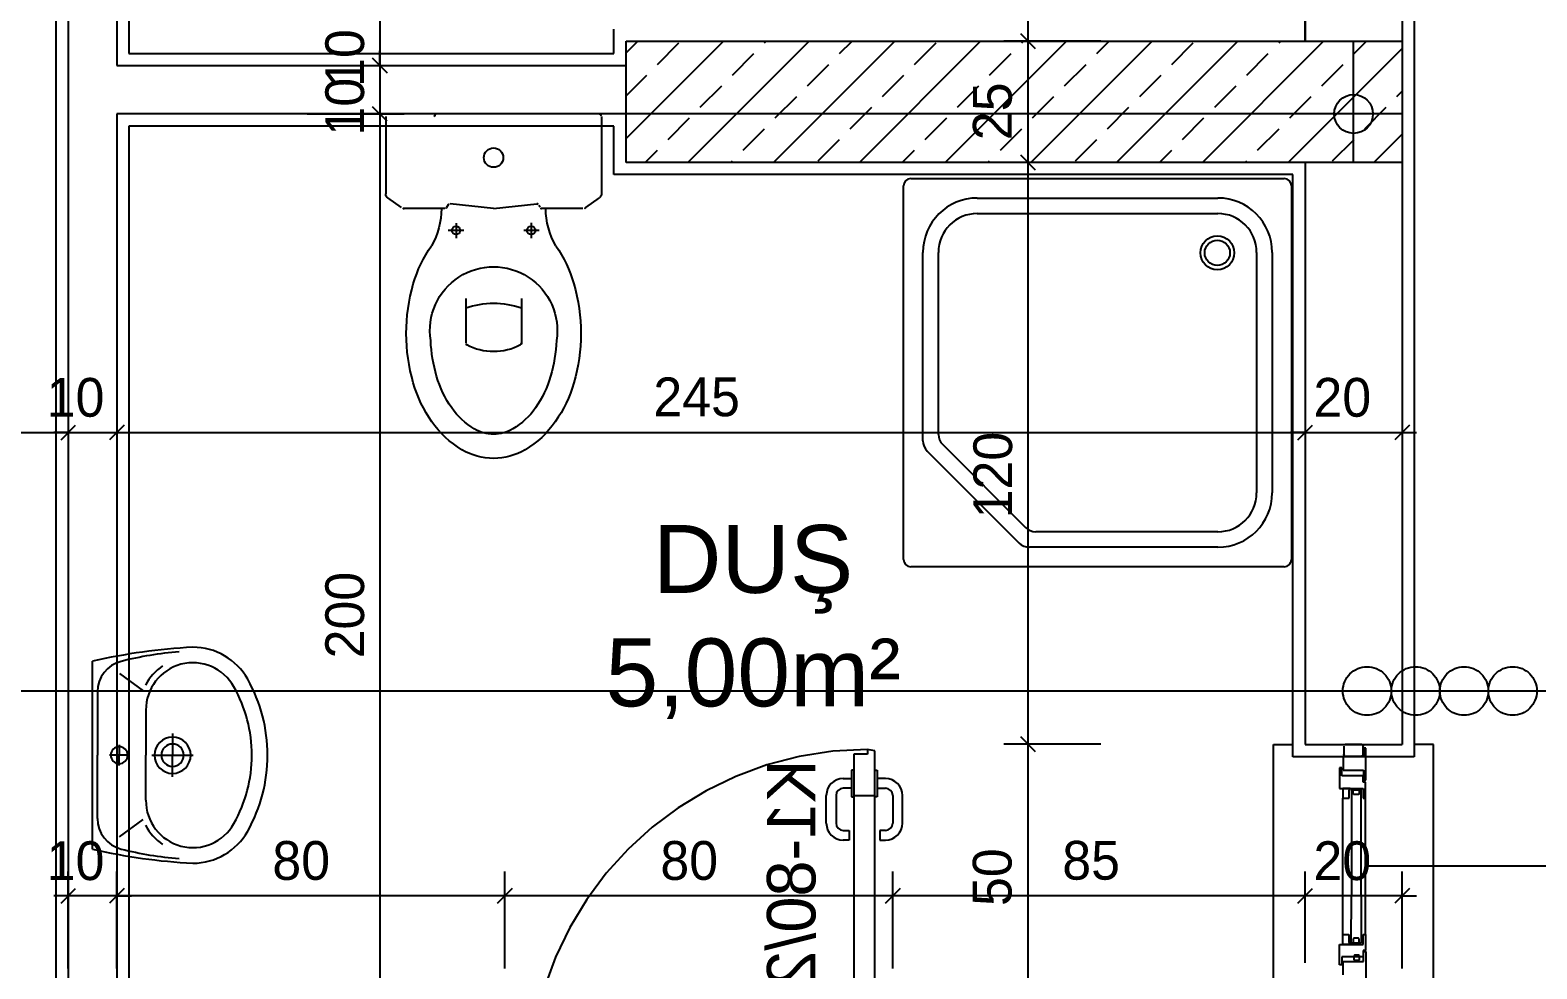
# Model space of a CAD drawing. Extents: x 182769.15 to 182771.38, y 101811.72 to 101812.21.
# Drawn here: x 182769.7428 to 182769.805, y 101812.0406 to 101812.0793 of the extents above; entities that cross this region are included whole.
import ezdxf

# ---------------------------------------------------------------- set-up
doc = ezdxf.new("R2010")
doc.units = 0
doc.header["$MEASUREMENT"] = 0
for name, pattern in [('DASHDOTX2', [50.8, 25.4, -12.7, 0, -12.7]), ('DUZ', [500, 500]), ('HIDDEN', [0.375, 0.25, -0.125])]:
    doc.linetypes.add(name, pattern=pattern)
doc.layers.get('0').update_dxf_attribs({"color": 1, "linetype": 'DUZ'})
for name, color, linetype in [('aks merkezleri', 1, 'Continuous'), ('DENIZLIK', 25, 'Continuous'), ('DUVAR', 7, 'Continuous'), ('iç yatay', 3, 'Continuous'), ('KAPI', 3, 'Continuous'), ('kesit çizgisi', 7, 'DASHDOTX2'), ('KOLON', 3, 'Continuous'), ('PENCERE', 3, 'Continuous'), ('POZ', 3, 'Continuous'), ('SIVA', 1, 'Continuous'), ('TARAMA', 15, 'Continuous'), ('tefriş', 21, 'Continuous'), ('YAZıMAHAL', 4, 'Continuous')]:
    doc.layers.add(name, color=color, linetype=linetype)
doc.styles.add('ARIAL', font='arial.ttf', dxfattribs={"height": 10})
doc.styles.add('İÇ ÖLÇÜ', font='stylu.ttf', dxfattribs={"height": 8})
doc.styles.add('M2', font='', dxfattribs={"height": 10})
doc.styles.get('M2').set_extended_font_data('Turkish Arial')

msp = doc.modelspace()

# ---------------------------------------------------------------- linework, layer by layer
at = {"color": 0, "linetype": 'ByBlock'}
for p, q in [((182769.784266382, 101812.0785237126), (182769.783666382, 101812.0791237126)), ((182769.783666382, 101812.0791237126), (182769.784266382, 101812.0785237126)), ((182769.7569437163, 101812.0781237126), (182769.7575437163, 101812.0775237126)), ((182769.7575437163, 101812.0775237126), (182769.7569437163, 101812.0781237126)), ((182769.7575437163, 101812.0755237126), (182769.7569437163, 101812.0761237126)), ((182769.7575437163, 101812.0755237126), (182769.7569437163, 101812.0761237126)), ((182769.784266382, 101812.0735237126), (182769.783666382, 101812.0741237126)), ((182769.783666382, 101812.0741237126), (182769.784266382, 101812.0735237126)), ((182769.7440945448, 101812.0623884155), (182769.7446945448, 101812.0629884155)), ((182769.7440945448, 101812.0623884155), (182769.7446945448, 101812.0629884155)), ((182769.7466945448, 101812.0629884155), (182769.7460945448, 101812.0623884155)), ((182769.7466945448, 101812.0629884155), (182769.7460945448, 101812.0623884155)), ((182769.7950945448, 101812.0623884155), (182769.7956945448, 101812.0629884155)), ((182769.7950945448, 101812.0623884155), (182769.7956945448, 101812.0629884155)), ((182769.7996945448, 101812.0629884155), (182769.7990945448, 101812.0623884155)), ((182769.784266382, 101812.0495421117), (182769.783666382, 101812.0501421117)), ((182769.783666382, 101812.0501421117), (182769.784266382, 101812.0495421117)), ((182769.7440945448, 101812.0432832776), (182769.7446945448, 101812.0438832776)), ((182769.7466945448, 101812.0438832776), (182769.7460945448, 101812.0432832776)), ((182769.7466945448, 101812.0438832776), (182769.7460945448, 101812.0432832776)), ((182769.7620945448, 101812.0432832776), (182769.7626945448, 101812.0438832776)), ((182769.7626945448, 101812.0438832776), (182769.7620945448, 101812.0432832776)), ((182769.7780945448, 101812.0432832776), (182769.7786945448, 101812.0438832776)), ((182769.7786945448, 101812.0438832776), (182769.7780945448, 101812.0432832776)), ((182769.7950945448, 101812.0432832776), (182769.7956945448, 101812.0438832776)), ((182769.7950945448, 101812.0432832776), (182769.7956945448, 101812.0438832776)), ((182769.7996945448, 101812.0438832776), (182769.7990945448, 101812.0432832776))]:
    msp.add_line(p, q, dxfattribs=at)
at = {"layer": 'aks merkezleri'}
for p, q in [((182769.7973945448, 101812.0738237126), (182769.7973945448, 101812.0788237126)), ((182769.7993945448, 101812.0758237126), (182769.7673945448, 101812.0758237126))]:
    msp.add_line(p, q, dxfattribs=at)
msp.add_circle((182769.7973945448, 101812.0758237126), 0.0008, dxfattribs=at)
at = {"layer": 'DENIZLIK'}
for p, q in [((182769.7940945448, 101812.0398237115), (182769.7940945448, 101812.0498237126)), ((182769.7940945448, 101812.0498237126), (182769.7948945448, 101812.0498237126)), ((182769.8006945448, 101812.0498237126), (182769.7998945448, 101812.0498237126)), ((182769.8006945448, 101812.0398237115), (182769.8006945448, 101812.0498237126))]:
    msp.add_line(p, q, dxfattribs=at)
at = {"layer": 'DUVAR', "ltscale": 50}
for p, q in [((182769.7953945448, 101812.1258237126), (182769.7953945448, 101812.0788237126)), ((182769.7953945448, 101812.0788237126), (182769.7953945448, 101812.1258237126)), ((182769.7993945448, 101812.1258237126), (182769.7993945448, 101812.0788237126)), ((182769.7443945448, 101812.0798237126), (182769.7443945448, 101811.9838237126)), ((182769.7463945448, 101812.0798237126), (182769.7463945448, 101812.0778237126)), ((182769.7463945448, 101812.0778237126), (182769.7673945448, 101812.0778237126)), ((182769.7673945448, 101812.0758237126), (182769.7463945448, 101812.0758237126)), ((182769.7463945448, 101812.0758237126), (182769.7463945448, 101812.0358237126)), ((182769.7953945448, 101812.0738237126), (182769.7953945448, 101812.0498237126)), ((182769.7993945448, 101812.0738237126), (182769.7993945448, 101812.0498237126))]:
    msp.add_line(p, q, dxfattribs=at)
at = {"layer": 'DUVAR'}
msp.add_line((182769.7953945448, 101812.0498237126), (182769.7993945448, 101812.0498237126), dxfattribs=at)
at = {"layer": 'iç yatay'}
for p, q in [((182769.783966382, 101812.1362237126), (182769.783966382, 101812.0784237126)), ((182769.7572437163, 101812.0798364402), (182769.7572437163, 101812.0778237126)), ((182769.783966382, 101812.0792237126), (182769.783966382, 101812.0734237126)), ((182769.7572437163, 101812.0778237126), (182769.7572437163, 101812.0784237126)), ((182769.786966382, 101812.0788237126), (182769.782966382, 101812.0788237126)), ((182769.786966382, 101812.0788237126), (182769.782966382, 101812.0788237126)), ((182769.7542437163, 101812.0778237126), (182769.7582437163, 101812.0778237126)), ((182769.7542437163, 101812.0778237126), (182769.7582437163, 101812.0778237126)), ((182769.7572437163, 101812.0778237126), (182769.7572437163, 101812.0758237126)), ((182769.7572437163, 101812.0778237126), (182769.7572437163, 101812.0772237126)), ((182769.7572437163, 101812.0762237126), (182769.7572437163, 101812.0354237126)), ((182769.7542437163, 101812.0758237126), (182769.7582437163, 101812.0758237126)), ((182769.7542437163, 101812.0758237126), (182769.7582437163, 101812.0758237126)), ((182769.7572437163, 101812.0758237126), (182769.7572437163, 101812.0752237126)), ((182769.783966382, 101812.0742237126), (182769.783966382, 101812.0494421117)), ((182769.786966382, 101812.0738237126), (182769.782966382, 101812.0738237126)), ((182769.786966382, 101812.0738237126), (182769.782966382, 101812.0738237126)), ((182769.7443945448, 101812.0656884155), (182769.7443945448, 101812.0616884155)), ((182769.7443945448, 101812.0656884155), (182769.7443945448, 101812.0616884155)), ((182769.7463945448, 101812.0656884155), (182769.7463945448, 101812.0616884155)), ((182769.7463945448, 101812.0656884155), (182769.7463945448, 101812.0616884155)), ((182769.7953945448, 101812.0656884155), (182769.7953945448, 101812.0616884155)), ((182769.7953945448, 101812.0656884155), (182769.7953945448, 101812.0616884155)), ((182769.7993945448, 101812.0656884155), (182769.7993945448, 101812.0616884155)), ((182769.6959945448, 101812.0626884155), (182769.7447945448, 101812.0626884155)), ((182769.7443945448, 101812.0626884155), (182769.7437945448, 101812.0626884155)), ((182769.7443945448, 101812.0626884155), (182769.7463945448, 101812.0626884155)), ((182769.7459945448, 101812.0626884155), (182769.7957945448, 101812.0626884155)), ((182769.7463945448, 101812.0626884155), (182769.7469945448, 101812.0626884155)), ((182769.7953945448, 101812.0626884155), (182769.7947945448, 101812.0626884155)), ((182769.7953945448, 101812.0626884155), (182769.7993945448, 101812.0626884155)), ((182769.7993945448, 101812.0626884155), (182769.7999945448, 101812.0626884155)), ((182769.786966382, 101812.0498421117), (182769.782966382, 101812.0498421117)), ((182769.786966382, 101812.0498421117), (182769.782966382, 101812.0498421117)), ((182769.783966382, 101812.0502421117), (182769.783966382, 101812.0393631225)), ((182769.7443945448, 101812.0405832776), (182769.7443945448, 101812.0445832776)), ((182769.7463945448, 101812.0405832776), (182769.7463945448, 101812.0445832776)), ((182769.7463945448, 101812.0405832776), (182769.7463945448, 101812.0445832776)), ((182769.7623945448, 101812.0405832776), (182769.7623945448, 101812.0445832776)), ((182769.7623945448, 101812.0405832776), (182769.7623945448, 101812.0445832776)), ((182769.7783945448, 101812.0405832776), (182769.7783945448, 101812.0445832776)), ((182769.7783945448, 101812.0405832776), (182769.7783945448, 101812.0445832776)), ((182769.7953945448, 101812.0408237126), (182769.7953945448, 101812.0445832776)), ((182769.7953945448, 101812.0408237126), (182769.7953945448, 101812.0445832776)), ((182769.7993945448, 101812.0405832776), (182769.7993945448, 101812.0445832776)), ((182769.7443945448, 101812.0435832776), (182769.7437945448, 101812.0435832776)), ((182769.7463945448, 101812.0435832776), (182769.7443945448, 101812.0435832776)), ((182769.7627945448, 101812.0435832776), (182769.7459945448, 101812.0435832776)), ((182769.7463945448, 101812.0435832776), (182769.7469945448, 101812.0435832776)), ((182769.7787945448, 101812.0435832776), (182769.7619945448, 101812.0435832776)), ((182769.7957945448, 101812.0435832776), (182769.7779945448, 101812.0435832776)), ((182769.7953945448, 101812.0435832776), (182769.7947945448, 101812.0435832776)), ((182769.7993945448, 101812.0435832776), (182769.7953945448, 101812.0435832776)), ((182769.7993945448, 101812.0435832776), (182769.7999945448, 101812.0435832776))]:
    msp.add_line(p, q, dxfattribs=at)
at = {"layer": 'KAPI', "color": 1}
for p, q in [((182769.7773522748, 101812.0494236702), (182769.7767922748, 101812.0494236702)), ((182769.7767922748, 101812.0494236702), (182769.7767922748, 101812.0368537126)), ((182769.7776522748, 101812.0495636702), (182769.7773522748, 101812.0496236702)), ((182769.7773522748, 101812.0496236702), (182769.7773522748, 101812.0494236702)), ((182769.7776522748, 101812.0367137126), (182769.7776522748, 101812.0495636702)), ((182769.7767922748, 101812.0477236702), (182769.7776522748, 101812.0477236702))]:
    msp.add_line(p, q, dxfattribs=at)
at = {"layer": 'KAPI'}
for p, q in [((182769.7978084811, 101812.0493174393), (182769.7969706701, 101812.0493174393)), ((182769.7969706701, 101812.0493174393), (182769.7969706701, 101812.0487647136)), ((182769.7979004811, 101812.0496731051), (182769.7978084811, 101812.0496731051)), ((182769.7978084811, 101812.0496731051), (182769.7978084811, 101812.0493174393)), ((182769.7979003431, 101812.0483587011), (182769.7979004811, 101812.0496731051)), ((182769.7969706701, 101812.0487647136), (182769.7978084811, 101812.0487647136)), ((182769.7978084811, 101812.0487647136), (182769.7978083431, 101812.0483587011)), ((182769.7978083431, 101812.0483587011), (182769.7979003431, 101812.0483587011)), ((182769.7978084811, 101812.0408827117), (182769.7978083431, 101812.0412887242)), ((182769.7978083431, 101812.0412887242), (182769.7979003431, 101812.0412887242)), ((182769.7979003431, 101812.0412887242), (182769.7979004811, 101812.0399743202)), ((182769.7969706701, 101812.0408827117), (182769.7978084811, 101812.0408827117)), ((182769.7969706701, 101812.0403299859), (182769.7969706701, 101812.0408827117))]:
    msp.add_line(p, q, dxfattribs=at)
at = {"layer": 'KAPI', "color": 234}
for p, q in [((182769.7767922748, 101812.0487736702), (182769.7766922748, 101812.0487736702)), ((182769.7766922748, 101812.0487736702), (182769.7766922748, 101812.0476736702)), ((182769.7776522748, 101812.0487736702), (182769.7777522748, 101812.0487736702)), ((182769.7777522748, 101812.0487736702), (182769.7777522748, 101812.0476736702)), ((182769.7763522748, 101812.0484236702), (182769.7766922748, 101812.0484236702)), ((182769.7766922748, 101812.0480236702), (182769.7763522748, 101812.0480236702)), ((182769.7780922748, 101812.0484236702), (182769.7777522748, 101812.0484236702)), ((182769.7777522748, 101812.0480236702), (182769.7780922748, 101812.0480236702)), ((182769.7756522748, 101812.0465836702), (182769.7756522748, 101812.0477236702)), ((182769.7760522748, 101812.0477236702), (182769.7760522748, 101812.0465836702)), ((182769.7766922748, 101812.0476736702), (182769.7767922748, 101812.0476736702)), ((182769.7777522748, 101812.0476736702), (182769.7776522748, 101812.0476736702)), ((182769.7783922748, 101812.0477236702), (182769.7783922748, 101812.0465836702)), ((182769.7787922748, 101812.0465836702), (182769.7787922748, 101812.0477236702)), ((182769.7763522748, 101812.0462836702), (182769.7765922748, 101812.0462836702)), ((182769.7765922748, 101812.0462836702), (182769.7765922748, 101812.0458836702)), ((182769.7780922748, 101812.0462836702), (182769.7778522748, 101812.0462836702)), ((182769.7778522748, 101812.0462836702), (182769.7778522748, 101812.0458836702)), ((182769.7765922748, 101812.0458836702), (182769.7763522748, 101812.0458836702)), ((182769.7778522748, 101812.0458836702), (182769.7780922748, 101812.0458836702))]:
    msp.add_line(p, q, dxfattribs=at)
at = {"layer": 'KAPI', "color": 1, "linetype": 'HIDDEN', "ltscale": 10}
msp.add_arc((182769.7773945814, 101812.0356236975), 0.01400003656170211, 90.17313955077272, 179.9999374677535, dxfattribs=at)
at = {"layer": 'KAPI', "color": 234}
for centre, radius, start, end in [((182769.7763522748, 101812.0477236702), 0.0007, 90, 180), ((182769.7763522748, 101812.0477236702), 0.0003, 90, 180), ((182769.7780922748, 101812.0477236702), 0.0007, 0, 90), ((182769.7780922748, 101812.0477236702), 0.0003, 0, 90), ((182769.7763522748, 101812.0465836702), 0.0007, 180, 270), ((182769.7763522748, 101812.0465836702), 0.0003, 180, 270), ((182769.7780922748, 101812.0465836702), 0.0003, 270, 0), ((182769.7780922748, 101812.0465836702), 0.0007, 270, 0)]:
    msp.add_arc(centre, radius, start, end, dxfattribs=at)
at = {"layer": 'kesit çizgisi'}
msp.add_line((182769.8189518493, 101812.0520311115), (182769.6070093701, 101812.0520311115), dxfattribs=at)
for centre in [(182769.7979518493, 101812.0520311115), (182769.7999518493, 101812.0520311115), (182769.8019518493, 101812.0520311115), (182769.8039518493, 101812.0520311115)]:
    msp.add_circle(centre, 0.001, dxfattribs=at)
at = {"layer": 'KOLON'}
for p, q in [((182769.7673945448, 101812.0738237126), (182769.7673945448, 101812.0788237126)), ((182769.7673945448, 101812.0788237126), (182769.7993945448, 101812.0788237126)), ((182769.7993945448, 101812.0788237126), (182769.7993945448, 101812.0738237126)), ((182769.7993945448, 101812.0738237126), (182769.7673945448, 101812.0738237126))]:
    msp.add_line(p, q, dxfattribs=at)
at = {"layer": 'PENCERE'}
for p, q in [((182769.7977345448, 101812.0498237126), (182769.7970545448, 101812.0498237126)), ((182769.7969945448, 101812.0497637126), (182769.7969945448, 101812.0494087266)), ((182769.7970545448, 101812.0493487265), (182769.7977345448, 101812.0493487265)), ((182769.7977945448, 101812.0494087266), (182769.7977945448, 101812.0497637126)), ((182769.796908093, 101812.0488649016), (182769.796809315, 101812.0488649016)), ((182769.796809315, 101812.0488649016), (182769.796809315, 101812.0480137896)), ((182769.796908093, 101812.0485288456), (182769.796908093, 101812.0488649016)), ((182769.797784146, 101812.0485288456), (182769.796908093, 101812.0485288456)), ((182769.797784146, 101812.0482730793), (182769.797784146, 101812.0485288456)), ((182769.796809315, 101812.0480137896), (182769.797791202, 101812.0480137896)), ((182769.7972510231, 101812.0480137896), (182769.796948866, 101812.0480137896)), ((182769.796948866, 101812.0480137896), (182769.796948866, 101812.0476122338)), ((182769.797205286, 101812.0479138978), (182769.797219146, 101812.0479559898)), ((182769.797205286, 101812.0478858378), (182769.797205286, 101812.0479138978)), ((182769.797205286, 101812.0476753738), (182769.797205286, 101812.0479138978)), ((182769.797219146, 101812.0479559898), (182769.797239938, 101812.0479980818)), ((182769.797239938, 101812.0479980818), (182769.7972510231, 101812.0480137896)), ((182769.797704286, 101812.0479605698), (182769.797302286, 101812.0479605698)), ((182769.797302286, 101812.0479605698), (182769.797302286, 101812.0435987266)), ((182769.797382286, 101812.0479272378), (182769.797382894, 101812.0479330218)), ((182769.797382286, 101812.0477939018), (182769.797382286, 101812.0479272378)), ((182769.797382286, 101812.0479272378), (182769.797382286, 101812.0479272378)), ((182769.797382894, 101812.0479330218), (182769.797384698, 101812.0479386378)), ((182769.797384698, 101812.0479386378), (182769.797387646, 101812.0479439018)), ((182769.797387646, 101812.0479439018), (182769.797391642, 101812.0479486618)), ((182769.797391642, 101812.0479486618), (182769.797396574, 101812.0479527698)), ((182769.797396574, 101812.0479527698), (182769.797402286, 101812.0479561018)), ((182769.797402286, 101812.0479561018), (182769.797408602, 101812.0479585578)), ((182769.797408602, 101812.0479585578), (182769.797415338, 101812.0479600618)), ((182769.797415338, 101812.0479600618), (182769.797422286, 101812.0479605658)), ((182769.797422286, 101812.0479605658), (182769.797582286, 101812.0479605698)), ((182769.797582286, 101812.0479605698), (182769.797582286, 101812.0479605658)), ((182769.797582286, 101812.0479605658), (182769.797589234, 101812.0479600618)), ((182769.797589234, 101812.0479600618), (182769.797595966, 101812.0479585578)), ((182769.797595966, 101812.0479585578), (182769.797602286, 101812.0479561018)), ((182769.797602286, 101812.0479561018), (182769.797607998, 101812.0479527698)), ((182769.797607998, 101812.0479527698), (182769.79761293, 101812.0479486618)), ((182769.79761293, 101812.0479486618), (182769.797616926, 101812.0479439018)), ((182769.797616926, 101812.0479439018), (182769.797619874, 101812.0479386378)), ((182769.797619874, 101812.0479386378), (182769.797621678, 101812.0479330218)), ((182769.797621678, 101812.0479330218), (182769.797622286, 101812.0479272378)), ((182769.797622286, 101812.0479272378), (182769.797622286, 101812.0477939018)), ((182769.797704286, 101812.0435987266), (182769.797704286, 101812.0479605698)), ((182769.797882924, 101812.0482730793), (182769.797784146, 101812.0482730793)), ((182769.797791202, 101812.0480137896), (182769.797791202, 101812.0476098573)), ((182769.797882924, 101812.0476098573), (182769.797882924, 101812.0482730793)), ((182769.796948866, 101812.0476122338), (182769.797205286, 101812.0476122338)), ((182769.797205286, 101812.0476122338), (182769.797205286, 101812.0476753738)), ((182769.797382894, 101812.0477881138), (182769.797382286, 101812.0477939018)), ((182769.797384698, 101812.0477825018), (182769.797382894, 101812.0477881138)), ((182769.797387646, 101812.0477772378), (182769.797384698, 101812.0477825018)), ((182769.797391646, 101812.0477724778), (182769.797387646, 101812.0477772378)), ((182769.797396578, 101812.0477683658), (182769.797391646, 101812.0477724778)), ((182769.797402286, 101812.0477650378), (182769.797396578, 101812.0477683658)), ((182769.797408606, 101812.0477625818), (182769.797402286, 101812.0477650378)), ((182769.797415338, 101812.0477610778), (182769.797408606, 101812.0477625818)), ((182769.797422286, 101812.0477605698), (182769.797415338, 101812.0477610778)), ((182769.797582286, 101812.0477605698), (182769.797422286, 101812.0477605698)), ((182769.797589234, 101812.0477610778), (182769.797582286, 101812.0477605698)), ((182769.79759597, 101812.0477625818), (182769.797589234, 101812.0477610778)), ((182769.797602286, 101812.0477650378), (182769.79759597, 101812.0477625818)), ((182769.797607998, 101812.0477683658), (182769.797602286, 101812.0477650378)), ((182769.79761293, 101812.0477724778), (182769.797607998, 101812.0477683658)), ((182769.79761693, 101812.0477772378), (182769.79761293, 101812.0477724778)), ((182769.797619874, 101812.0477825018), (182769.79761693, 101812.0477772378)), ((182769.797621678, 101812.0477881138), (182769.797619874, 101812.0477825018)), ((182769.797622286, 101812.0477939018), (182769.797621678, 101812.0477881138)), ((182769.797791202, 101812.0476098573), (182769.797882924, 101812.0476098573)), ((182769.7973012324, 101812.0416382751), (182769.797302286, 101812.0435987266)), ((182769.797704286, 101812.0435987266), (182769.7977032324, 101812.0416382751)), ((182769.7969478125, 101812.0415850553), (182769.7969478125, 101812.0419866111)), ((182769.7969478125, 101812.0419866111), (182769.7972042325, 101812.0419866111)), ((182769.7972042325, 101812.0419866111), (182769.7972042325, 101812.0419234711)), ((182769.7972042325, 101812.0419234711), (182769.7972042325, 101812.0416849471)), ((182769.7972042325, 101812.0417130071), (182769.7972042325, 101812.0416849471)), ((182769.7973818404, 101812.0418107311), (182769.7973812324, 101812.0418049431)), ((182769.7973812324, 101812.0418049431), (182769.7973812324, 101812.0416716071)), ((182769.7973836444, 101812.0418163431), (182769.7973818404, 101812.0418107311)), ((182769.7973865925, 101812.0418216071), (182769.7973836444, 101812.0418163431)), ((182769.7973905925, 101812.0418263671), (182769.7973865925, 101812.0418216071)), ((182769.7973955245, 101812.0418304791), (182769.7973905925, 101812.0418263671)), ((182769.7974012324, 101812.0418338071), (182769.7973955245, 101812.0418304791)), ((182769.7974075525, 101812.0418362631), (182769.7974012324, 101812.0418338071)), ((182769.7974142845, 101812.0418377671), (182769.7974075525, 101812.0418362631)), ((182769.7974212324, 101812.0418382751), (182769.7974142845, 101812.0418377671)), ((182769.7975812324, 101812.0418382751), (182769.7974212324, 101812.0418382751)), ((182769.7975881805, 101812.0418377671), (182769.7975812324, 101812.0418382751)), ((182769.7975949165, 101812.0418362631), (182769.7975881805, 101812.0418377671)), ((182769.7976012325, 101812.0418338071), (182769.7975949165, 101812.0418362631)), ((182769.7976069445, 101812.0418304791), (182769.7976012325, 101812.0418338071)), ((182769.7976118764, 101812.0418263671), (182769.7976069445, 101812.0418304791)), ((182769.7976158765, 101812.0418216071), (182769.7976118764, 101812.0418263671)), ((182769.7976188204, 101812.0418163431), (182769.7976158765, 101812.0418216071)), ((182769.7976206244, 101812.0418107311), (182769.7976188204, 101812.0418163431)), ((182769.7976212325, 101812.0418049431), (182769.7976206244, 101812.0418107311)), ((182769.7976212325, 101812.0416716071), (182769.7976212325, 101812.0418049431)), ((182769.7977901485, 101812.0415850553), (182769.7977901485, 101812.0419889876)), ((182769.7977901485, 101812.0419889876), (182769.7978818705, 101812.0419889876)), ((182769.7978818705, 101812.0419889876), (182769.7978818705, 101812.0413257656)), ((182769.7968082615, 101812.0407339433), (182769.7968082615, 101812.0415850553)), ((182769.7968082615, 101812.0415850553), (182769.7977901485, 101812.0415850553)), ((182769.7969070395, 101812.0410699993), (182769.7969060955, 101812.0407339433)), ((182769.7977830925, 101812.0410699993), (182769.7969070395, 101812.0410699993)), ((182769.7972499696, 101812.0415850553), (182769.7969478125, 101812.0415850553)), ((182769.7972042325, 101812.0416849471), (182769.7972180925, 101812.0416428551)), ((182769.7972180925, 101812.0416428551), (182769.7972388844, 101812.0416007631)), ((182769.7972388844, 101812.0416007631), (182769.7972499696, 101812.0415850553)), ((182769.7977032324, 101812.0416382751), (182769.7973012324, 101812.0416382751)), ((182769.7973812324, 101812.0416716071), (182769.7973818404, 101812.0416658231)), ((182769.7973812324, 101812.0416716071), (182769.7973812324, 101812.0416716071)), ((182769.7973818404, 101812.0416658231), (182769.7973836444, 101812.0416602071)), ((182769.7973836444, 101812.0416602071), (182769.7973865925, 101812.0416549431)), ((182769.7973865925, 101812.0416549431), (182769.7973905884, 101812.0416501831)), ((182769.7973905884, 101812.0416501831), (182769.7973955204, 101812.0416460751)), ((182769.7973955204, 101812.0416460751), (182769.7974012324, 101812.0416427431)), ((182769.7974012324, 101812.0416427431), (182769.7974075484, 101812.0416402871)), ((182769.7974045601, 101812.0411067117), (182769.7974039521, 101812.0411009237)), ((182769.7974039521, 101812.0411009237), (182769.7974039521, 101812.0409675877)), ((182769.7974063641, 101812.0411123237), (182769.7974045601, 101812.0411067117)), ((182769.7974093121, 101812.0411175877), (182769.7974063641, 101812.0411123237)), ((182769.7974075484, 101812.0416402871), (182769.7974142845, 101812.0416387831)), ((182769.7974133121, 101812.0411223477), (182769.7974093121, 101812.0411175877)), ((182769.7974182441, 101812.0411264597), (182769.7974133121, 101812.0411223477)), ((182769.7974142845, 101812.0416387831), (182769.7974212324, 101812.0416382791)), ((182769.7974239521, 101812.0411297877), (182769.7974182441, 101812.0411264597)), ((182769.7974212324, 101812.0416382791), (182769.7975812324, 101812.0416382751)), ((182769.7974302721, 101812.0411322437), (182769.7974239521, 101812.0411297877)), ((182769.7974370041, 101812.0411337477), (182769.7974302721, 101812.0411322437)), ((182769.7974439521, 101812.0411342557), (182769.7974370041, 101812.0411337477)), ((182769.7976039521, 101812.0411342557), (182769.7974439521, 101812.0411342557)), ((182769.7975812324, 101812.0416382791), (182769.7975881805, 101812.0416387831)), ((182769.7975812324, 101812.0416382751), (182769.7975812324, 101812.0416382791)), ((182769.7975881805, 101812.0416387831), (182769.7975949124, 101812.0416402871)), ((182769.7975949124, 101812.0416402871), (182769.7976012325, 101812.0416427431)), ((182769.7976012325, 101812.0416427431), (182769.7976069445, 101812.0416460751)), ((182769.7976109001, 101812.0411337477), (182769.7976039521, 101812.0411342557)), ((182769.7976069445, 101812.0416460751), (182769.7976118764, 101812.0416501831)), ((182769.7976176361, 101812.0411322437), (182769.7976109001, 101812.0411337477)), ((182769.7976118764, 101812.0416501831), (182769.7976158724, 101812.0416549431)), ((182769.7976158724, 101812.0416549431), (182769.7976188204, 101812.0416602071)), ((182769.7976239521, 101812.0411297877), (182769.7976176361, 101812.0411322437)), ((182769.7976188204, 101812.0416602071), (182769.7976206244, 101812.0416658231)), ((182769.7976206244, 101812.0416658231), (182769.7976212325, 101812.0416716071)), ((182769.7976296641, 101812.0411264597), (182769.7976239521, 101812.0411297877)), ((182769.7976345961, 101812.0411223477), (182769.7976296641, 101812.0411264597)), ((182769.7976385961, 101812.0411175877), (182769.7976345961, 101812.0411223477)), ((182769.7976415401, 101812.0411123237), (182769.7976385961, 101812.0411175877)), ((182769.7976433441, 101812.0411067117), (182769.7976415401, 101812.0411123237)), ((182769.7976439521, 101812.0411009237), (182769.7976433441, 101812.0411067117)), ((182769.7976439521, 101812.0409675877), (182769.7976439521, 101812.0411009237)), ((182769.7978818705, 101812.0413257656), (182769.7977830925, 101812.0413257656)), ((182769.7977830925, 101812.0413257656), (182769.7977830925, 101812.0410699993)), ((182769.7969060955, 101812.0407339433), (182769.7968082615, 101812.0407339433)), ((182769.7974039521, 101812.0409675877), (182769.7974045601, 101812.0409618037)), ((182769.7974039521, 101812.0409675877), (182769.7974039521, 101812.0409675877)), ((182769.7974045601, 101812.0409618037), (182769.7974063641, 101812.0409561877)), ((182769.7974063641, 101812.0409561877), (182769.7974093121, 101812.0409509237)), ((182769.7974093121, 101812.0409509237), (182769.7974133081, 101812.0409461637)), ((182769.7974133081, 101812.0409461637), (182769.7974182401, 101812.0409420557)), ((182769.7974182401, 101812.0409420557), (182769.7974239521, 101812.0409387237)), ((182769.7974239521, 101812.0409387237), (182769.7974302681, 101812.0409362677)), ((182769.7974302681, 101812.0409362677), (182769.7974370041, 101812.0409347637)), ((182769.7974370041, 101812.0409347637), (182769.7974439521, 101812.0409342597)), ((182769.7974439521, 101812.0409342597), (182769.7976039521, 101812.0409342557)), ((182769.7976039521, 101812.0409342597), (182769.7976109001, 101812.0409347637)), ((182769.7976039521, 101812.0409342557), (182769.7976039521, 101812.0409342597)), ((182769.7976109001, 101812.0409347637), (182769.7976176321, 101812.0409362677)), ((182769.7976176321, 101812.0409362677), (182769.7976239521, 101812.0409387237)), ((182769.7976239521, 101812.0409387237), (182769.7976296641, 101812.0409420557)), ((182769.7976296641, 101812.0409420557), (182769.7976345961, 101812.0409461637)), ((182769.7976345961, 101812.0409461637), (182769.7976385921, 101812.0409509237)), ((182769.7976385921, 101812.0409509237), (182769.7976415401, 101812.0409561877)), ((182769.7976415401, 101812.0409561877), (182769.7976433441, 101812.0409618037)), ((182769.7976433441, 101812.0409618037), (182769.7976439521, 101812.0409675877))]:
    msp.add_line(p, q, dxfattribs=at)
at = {"layer": 'PENCERE', "color": 1}
for p, q in [((182769.7969478125, 101812.0419866111), (182769.796948866, 101812.0476122338)), ((182769.7978818705, 101812.0419889876), (182769.797882924, 101812.0476098573))]:
    msp.add_line(p, q, dxfattribs=at)
at = {"layer": 'PENCERE'}
for centre, radius, start, end in [((182769.7970545448, 101812.0497637126), 5.99999999976717e-05, 90, 180), ((182769.7977345448, 101812.0497637126), 6.000000000349246e-05, 0, 90), ((182769.7970545448, 101812.0494087266), 5.99999999976717e-05, 180, 270), ((182769.7977345448, 101812.0494087266), 6.000000000349246e-05, 270, 0)]:
    msp.add_arc(centre, radius, start, end, dxfattribs=at)
at = {"layer": 'POZ'}
msp.add_line((182769.7978823972, 101812.0448237129), (182769.8087762831, 101812.0448237095), dxfattribs=at)
at = {"layer": 'SIVA'}
for p, q in [((182769.7998945448, 101812.1403237126), (182769.7998945448, 101812.0493237126)), ((182769.7438945448, 101811.9843237126), (182769.7438945448, 101812.0803237126)), ((182769.7468945448, 101812.0803237126), (182769.7468945448, 101812.0783237126)), ((182769.7668945448, 101812.0783237126), (182769.7668945448, 101812.0793237126)), ((182769.7468945448, 101812.0783237126), (182769.7668945448, 101812.0783237126)), ((182769.7668945448, 101812.0753237126), (182769.7468945448, 101812.0753237126)), ((182769.7468945448, 101812.0753237126), (182769.7468945448, 101812.0363237126)), ((182769.7668945448, 101812.0733237126), (182769.7668945448, 101812.0753237126)), ((182769.7948945448, 101812.0733237126), (182769.7668945448, 101812.0733237126)), ((182769.7948945448, 101812.0493237126), (182769.7948945448, 101812.0733237126)), ((182769.7998945448, 101812.0493237126), (182769.7948945448, 101812.0493237126))]:
    msp.add_line(p, q, dxfattribs=at)
at = {"layer": 'TARAMA'}
for p, q in [((182769.7673945448, 101812.0783449453), (182769.7678733122, 101812.0788237126)), ((182769.7673945448, 101812.0748094114), (182769.7714088461, 101812.0788237126)), ((182769.7686864047, 101812.0778690382), (182769.7695702882, 101812.0787529217)), ((182769.76994438, 101812.0738237126), (182769.77494438, 101812.0788237126)), ((182769.7731058221, 101812.0787529217), (182769.7731766131, 101812.0788237126)), ((182769.7734799139, 101812.0738237126), (182769.7784799139, 101812.0788237126)), ((182769.7761994143, 101812.07831098), (182769.776712147, 101812.0788237126)), ((182769.7770154478, 101812.0738237126), (182769.7820154478, 101812.0788237126)), ((182769.7792930065, 101812.0778690382), (182769.7801768899, 101812.0787529217)), ((182769.7805509817, 101812.0738237126), (182769.7855509817, 101812.0788237126)), ((182769.7837124238, 101812.0787529217), (182769.7837832148, 101812.0788237126)), ((182769.7840865156, 101812.0738237126), (182769.7890865156, 101812.0788237126)), ((182769.786806016, 101812.07831098), (182769.7873187487, 101812.0788237126)), ((182769.7876220495, 101812.0738237126), (182769.7926220495, 101812.0788237126)), ((182769.7898996082, 101812.0778690382), (182769.7907834917, 101812.0787529217)), ((182769.7911575834, 101812.0738237126), (182769.7961575834, 101812.0788237126)), ((182769.7943190256, 101812.0787529217), (182769.7943898165, 101812.0788237126)), ((182769.7946931174, 101812.0738237126), (182769.7993945448, 101812.0785251401)), ((182769.7974126177, 101812.07831098), (182769.7979253504, 101812.0788237126)), ((182769.7717799969, 101812.0774270965), (182769.7726638804, 101812.07831098)), ((182769.7748735891, 101812.0769851548), (182769.7757574726, 101812.0778690382)), ((182769.7823865986, 101812.0774270965), (182769.7832704821, 101812.07831098)), ((182769.7854801908, 101812.0769851548), (182769.7863640743, 101812.0778690382)), ((182769.7929932004, 101812.0774270965), (182769.7938770838, 101812.07831098)), ((182769.7960867925, 101812.0769851548), (182769.796970676, 101812.0778690382)), ((182769.7673945448, 101812.0765771783), (182769.768244463, 101812.0774270965)), ((182769.7779671813, 101812.076543213), (182769.7788510647, 101812.0774270965)), ((182769.788573783, 101812.076543213), (182769.7894576665, 101812.0774270965)), ((182769.7704541717, 101812.0761012713), (182769.7713380552, 101812.0769851548)), ((182769.7735477639, 101812.0756593295), (182769.7744316474, 101812.076543213)), ((182769.7810607734, 101812.0761012713), (182769.7819446569, 101812.0769851548)), ((182769.7841543656, 101812.0756593295), (182769.7850382491, 101812.076543213)), ((182769.7916673751, 101812.0761012713), (182769.7925512586, 101812.0769851548)), ((182769.7947609673, 101812.0756593295), (182769.7956448508, 101812.076543213)), ((182769.7991803847, 101812.076543213), (182769.7993945448, 101812.0767573732)), ((182769.776641356, 101812.0752173878), (182769.7775252395, 101812.0761012713)), ((182769.7872479577, 101812.0752173878), (182769.7881318412, 101812.0761012713)), ((182769.7978545595, 101812.0752173878), (182769.7987384429, 101812.0761012713)), ((182769.7691283465, 101812.0747754461), (182769.77001223, 101812.0756593295)), ((182769.7797349482, 101812.0747754461), (182769.7806188317, 101812.0756593295)), ((182769.7903415499, 101812.0747754461), (182769.7912254334, 101812.0756593295)), ((182769.7722219386, 101812.0743335043), (182769.7731058221, 101812.0752173878)), ((182769.7753155308, 101812.0738915626), (182769.7761994143, 101812.0747754461)), ((182769.7828285404, 101812.0743335043), (182769.7837124238, 101812.0752173878)), ((182769.7859221325, 101812.0738915626), (182769.786806016, 101812.0747754461)), ((182769.7934351421, 101812.0743335043), (182769.7943190256, 101812.0752173878)), ((182769.7965287343, 101812.0738915626), (182769.7974126177, 101812.0747754461)), ((182769.7982286513, 101812.0738237126), (182769.7993945448, 101812.0749896062)), ((182769.7681766131, 101812.0738237126), (182769.7686864047, 101812.0743335043)), ((182769.7787832148, 101812.0738237126), (182769.7792930065, 101812.0743335043)), ((182769.7893898165, 101812.0738237126), (182769.7898996082, 101812.0743335043)), ((182769.771712147, 101812.0738237126), (182769.7717799969, 101812.0738915626)), ((182769.7823187487, 101812.0738237126), (182769.7823865986, 101812.0738915626)), ((182769.7929253504, 101812.0738237126), (182769.7929932004, 101812.0738915626))]:
    msp.add_line(p, q, dxfattribs=at)
at = {"layer": 'tefriş'}
for p, q in [((182769.7574819762, 101812.0757237126), (182769.7574819762, 101812.0725266362)), ((182769.7662819762, 101812.0758237126), (182769.7575819762, 101812.0758237126)), ((182769.7663819762, 101812.0757237126), (182769.7663819762, 101812.0725266362)), ((182769.7788361018, 101812.0574578793), (182769.7788361018, 101812.0728578793)), ((182769.7791361018, 101812.0731578793), (182769.7945361018, 101812.0731578793)), ((182769.7948361018, 101812.0728578793), (182769.7948361018, 101812.0574578793)), ((182769.7581298216, 101812.0719609659), (182769.7575657286, 101812.0723638895)), ((182769.7657341308, 101812.0719609659), (182769.7662982238, 101812.0723638895)), ((182769.7818761018, 101812.0723578793), (182769.7917961018, 101812.0723578793)), ((182769.7599236035, 101812.0719237126), (182769.7582460692, 101812.0719237126)), ((182769.7600561879, 101812.072077393), (182769.7599935007, 101812.0719647976)), ((182769.7619319762, 101812.0719237126), (182769.7601346836, 101812.0721180145)), ((182769.7619319762, 101812.0719237126), (182769.7637209678, 101812.0721171171)), ((182769.7638041571, 101812.0720664978), (182769.7638397082, 101812.0719747954)), ((182769.7656178832, 101812.0719237126), (182769.763914299, 101812.0719237126)), ((182769.7796361018, 101812.0623481152), (182769.7796361018, 101812.0701178793)), ((182769.7940361018, 101812.0701178793), (182769.7940361018, 101812.0601978793)), ((182769.7798118377, 101812.0619238512), (182769.7836020736, 101812.0581336153)), ((182769.7917961018, 101812.0579578793), (182769.7840263377, 101812.0579578793)), ((182769.7945361018, 101812.0571578793), (182769.7791361018, 101812.0571578793)), ((182769.7453945448, 101812.0455125888), (182769.7453945448, 101812.0532565888)), ((182769.7465119957, 101812.0527534019), (182769.7474791249, 101812.0520408673)), ((182769.7455945448, 101812.0519972925), (182769.7455945448, 101812.0493845888)), ((182769.7475945448, 101812.0512431633), (182769.7475945448, 101812.0493845888)), ((182769.7455945448, 101812.0467718852), (182769.7455945448, 101812.0493845888)), ((182769.7475945448, 101812.0475260143), (182769.7475945448, 101812.0493845888)), ((182769.7465119957, 101812.0460157758), (182769.7474791249, 101812.0467283104))]:
    msp.add_line(p, q, dxfattribs=at)
at = {"layer": 'tefriş', "color": 8}
for p, q in [((182769.7818761018, 101812.0717178793), (182769.7917961018, 101812.0717178793)), ((182769.7607061194, 101812.0710237126), (182769.7600634417, 101812.0710237126)), ((182769.7603819762, 101812.0713241422), (182769.7603819762, 101812.0706996356)), ((182769.7638123949, 101812.0710237126), (182769.763178643, 101812.0710237126)), ((182769.7634819762, 101812.0713330637), (182769.7634819762, 101812.0706996356)), ((182769.7802761018, 101812.0626132119), (182769.7802761018, 101812.0701178793)), ((182769.7933961018, 101812.0701178793), (182769.7933961018, 101812.0601978793)), ((182769.7607819762, 101812.0682090143), (182769.7607819762, 101812.0663711571)), ((182769.7630819762, 101812.0682090143), (182769.7630819762, 101812.0663711571)), ((182769.7804518377, 101812.0621889478), (182769.7838671703, 101812.0587736153)), ((182769.7917961018, 101812.0585978793), (182769.7842914344, 101812.0585978793)), ((182769.7464945448, 101812.049811164), (182769.7464945448, 101812.0493845888)), ((182769.7486945448, 101812.0502769909), (182769.7486945448, 101812.0493845888)), ((182769.7469305519, 101812.0493845888), (182769.7460928531, 101812.0493845888)), ((182769.7464945448, 101812.0489580137), (182769.7464945448, 101812.0493845888)), ((182769.7478359352, 101812.0493845888), (182769.7495381357, 101812.0493845888)), ((182769.7486945448, 101812.0484921868), (182769.7486945448, 101812.0493845888))]:
    msp.add_line(p, q, dxfattribs=at)
for radius in [0.0007, 0.0005200000000000001]:
    msp.add_circle((182769.7917761018, 101812.0700978793), radius, dxfattribs=at)
at = {"layer": 'tefriş'}
for centre, radius, start, end in [((182769.7791361018, 101812.0728578793), 0.0003, 90, 180), ((182769.7945361018, 101812.0728578793), 0.0003, 0, 90), ((182769.7818761018, 101812.0701178793), 0.00224, 90, 180), ((182769.7917961018, 101812.0701178793), 0.00224, 0, 90), ((182769.7802361018, 101812.0623481152), 0.0006000000000000001, 180, 225), ((182769.7917961018, 101812.0601978793), 0.00224, 270, 0), ((182769.7840263377, 101812.0585578793), 0.0006000000000000001, 225, 270), ((182769.7791361018, 101812.0574578793), 0.0003, 180, 270), ((182769.7945361018, 101812.0574578793), 0.0003, 270, 0)]:
    msp.add_arc(centre, radius, start, end, dxfattribs=at)
at = {"layer": 'tefriş', "color": 8}
for centre, radius, start, end in [((182769.7818761018, 101812.0701178793), 0.0016, 90, 180), ((182769.7917961018, 101812.0701178793), 0.0016, 0, 90), ((182769.7808761018, 101812.0626132119), 0.0006000000000000001, 180, 225), ((182769.7917961018, 101812.0601978793), 0.0016, 270, 0), ((182769.7842914344, 101812.0591978793), 0.0006000000000000001, 225, 270)]:
    msp.add_arc(centre, radius, start, end, dxfattribs=at)
at = {"layer": 'tefriş', "extrusion": (0, 0, -1)}
for centre, major_axis, ratio, start_param, end_param in [((182769.7595819762, 101812.0757237126), (7.071067813358242e-05, -7.071067813358242e-05), 0.9999999999852356, 2.356194490184963, 3.926990816994624), ((182769.7576819762, 101812.0725266362), (0.0001414213562658775, 0.0001414213562658775), 0.9999999999944005, 2.976443976176796, 3.926990816990041), ((182769.7661819762, 101812.0725266362), (0.000141421356265814, -0.000141421356265814), 0.9999999999975433, -0.7853981633986767, 0.1651486774124877), ((182769.7582460692, 101812.0721237126), (0.0001414213562665402, 0.0001414213562665402), 0.9999999999957169, 2.356194490190203, 2.97644397617278), ((182769.7566651604, 101812.0719414123), (0.002203957116713496, -0.002203957116713496), 0.9999999999999649, -0.7797194639228604, -0.2633818953767229), ((182769.7601260851, 101812.072038478), (5.656854250713287e-05, -5.656854250713287e-05), 0.9999999999704453, 2.864203143099023, 4.034680687833887), ((182769.7639142991, 101812.0720037126), (5.656854250673699e-05, -5.6568542506737e-05), 0.9999999999895653, 0.7853981634026654, 1.986355134159164), ((182769.767198792, 101812.0719414123), (0.002203957116713496, 0.002203957116713496), 0.9999999999999645, 3.404974548966516, 3.921312117512653), ((182769.7656178832, 101812.0721237126), (0.0001414213562665402, -0.0001414213562665402), 0.9999999999957165, 0.165148677417013, 0.7853981633995901), ((182769.7638335663, 101812.067306608), (0.003836756779037093, 0.003836756779037093), 0.9999999999983913, 4.208830648138745, 4.530769144743491), ((182769.7619319762, 101812.0668974055), (0.001857079547925291, 0.001857079547925291), 1, 3.768291663745621, 7.227282623818656), ((182769.7656740094, 101812.0667737126), (0.005191601438360724, -0.005191601438360724), 0.9999999999998254, 2.356194490192257, 2.638034321343135), ((182769.758189943, 101812.0667737126), (0.005191601438364451, -0.005191601438364451), 0.9999999999997812, -1.067237994548398, -0.7853981633975576), ((182769.7656740094, 101812.0667737126), (0.005191601438360621, 0.005191601438360619), 0.9999999999998259, 3.645150985836444, 3.926990816987328), ((182769.758189943, 101812.0667737126), (0.005191601438364632, 0.005191601438364632), 0.9999999999997824, 0.785398163397557, 1.067237994548384), ((182769.758189943, 101812.0667737126), (0.004484494657034079, 0.004484494657034079), 0.9999999999996875, 0.8313542550572333, 1.067237994548327), ((182769.7638335663, 101812.0662408172), (0.003836756779030007, 0.003836756779030007), 0.9999999999997518, 3.316916742988157, 3.645150985836513), ((182769.7600303861, 101812.0662408172), (0.003129649997698828, -0.003129649997698828), 0.9999999999980571, -0.5035583322476236, -0.1753240893987187), ((182769.7600303861, 101812.0662408172), (0.003836756779030282, -0.003836756779030284), 0.999999999999746, -0.5035583322467507, -0.1753240893984227), ((182769.762668587, 101812.0654264627), (0.002831682129307694, -0.002831682129307695), 0.9999999999986497, 1.320325793955604, 1.746120416192914), ((182769.7619319762, 101812.0641833543), (0.001102833180692901, -0.001102833180692901), 0.9999999999972418, 0.7853981633988272, 1.320325793956113), ((182769.7611953654, 101812.0654264627), (0.002831682129307738, 0.002831682129307738), 0.9999999999986671, 1.39547223739685, 1.821266859634154), ((182769.7619319762, 101812.0641833543), (0.001809939962021673, -0.001809939962021673), 0.9999999999994943, 0.785398163397701, 1.32032579395545), ((182769.7619319762, 101812.0641833543), (0.001809939962021673, 0.001809939962021673), 0.9999999999994943, 1.821266859634343, 2.356194490192092)]:
    msp.add_ellipse(centre, major_axis=major_axis, ratio=ratio, start_param=start_param, end_param=end_param, dxfattribs=at)
at = {"layer": 'tefriş', "extrusion": (0, 0, -0.9999999999999998)}
for centre, major_axis, ratio, start_param, end_param in [((182769.7662819762, 101812.0757237126), (7.071067813340051e-05, 7.071067813340051e-05), 0.9999999999903804, 5.497787143777328, 7.068583470581844), ((182769.7599236035, 101812.0720037126), (5.656854250688626e-05, 5.656854250688626e-05), 0.9999999999875613, 1.293406816299294, 2.356194490186125), ((182769.7656740094, 101812.0667737126), (0.004484494657032724, -0.004484494657032724), 0.9999999999998347, 2.074354659041267, 2.310238398532629), ((182769.7638335663, 101812.0662408172), (0.003129649997698961, 0.003129649997698961), 0.9999999999993548, 3.316916742988218, 3.645150985836495), ((182769.762668587, 101812.0654264627), (0.002124575347973583, 0.002124575347973583), 0.9999999999959915, 2.891122120749313, 3.316916742988731), ((182769.7611953654, 101812.0654264627), (0.002124575347973577, -0.002124575347973577), 0.9999999999963419, -0.1753240893988779, 0.2504705328403436), ((182769.7619319762, 101812.0641833543), (0.001102833180693201, 0.001102833180693201), 0.9999999999971246, 1.821266859633551, 2.356194490190907)]:
    msp.add_ellipse(centre, major_axis=major_axis, ratio=ratio, start_param=start_param, end_param=end_param, dxfattribs=at)
at = {"layer": 'tefriş', "color": 8, "extrusion": (0, 0, -1)}
for centre, major_axis, ratio, start_param, end_param in [((182769.7619319762, 101812.0740237126), (0.0002828427125324291, -0.0002828427125324291), 0.9999999999986748, 0.7853981633981109, 3.926990816987904), ((182769.7619319762, 101812.0740237126), (0.0002828427125324291, -0.0002828427125324291), 0.9999999999986748, 3.926990816987904, 7.068583470577697), ((182769.7603819762, 101812.0710237126), (0.0001237436867333818, 0.0001237436867333818), 0.999999999995655, 3.926990816989414, 7.068583470579207), ((182769.7603819762, 101812.0710237126), (0.0001237436867333818, 0.0001237436867333818), 0.999999999995655, 0.7853981633996208, 3.926990816989414), ((182769.7634819762, 101812.0710237126), (0.0001237436867333818, 0.0001237436867333818), 0.999999999995655, 3.926990816989414, 7.068583470579207), ((182769.7634819762, 101812.0710237126), (0.0001237436867333818, 0.0001237436867333818), 0.999999999995655, 0.7853981633996208, 3.926990816989414), ((182769.7608619762, 101812.0663711571), (5.656854250657659e-05, 5.656854250657659e-05), 0.9999999999863431, 2.846054103096371, 3.92699081699407), ((182769.7619319762, 101812.0683778793), (0.001664647214382807, -0.001664647214382807), 0.9999999999993869, 0.2955385504905073, 1.275257776305089), ((182769.7630019762, 101812.0663711571), (5.656854250657655e-05, -5.656854250657657e-05), 0.9999999999863431, -0.7853981634042768, 0.2955385504934218)]:
    msp.add_ellipse(centre, major_axis=major_axis, ratio=ratio, start_param=start_param, end_param=end_param, dxfattribs=at)
at = {"layer": 'tefriş', "extrusion": (0, 0, -0.9999999999999999)}
for centre, major_axis, ratio, start_param, end_param in [((182769.7637295663, 101812.0720375806), (5.656854250702096e-05, -5.656854250702098e-05), 0.9999999999839745, 3.819300946162859, 5.127947787747714), ((182769.7600303861, 101812.067306608), (0.003836756779035358, -0.003836756779035359), 0.9999999999987544, -1.389176491153653, -1.067237994548798)]:
    msp.add_ellipse(centre, major_axis=major_axis, ratio=ratio, start_param=start_param, end_param=end_param, dxfattribs=at)
at = {"layer": 'tefriş', "color": 8, "extrusion": (0, 0, -0.9999999999999998)}
msp.add_ellipse((182769.7619319762, 101812.0646174626), major_axis=(0.002408582473907466, 0.002408582473907466), ratio=1, start_param=5.153405514736278, end_param=5.842168772827998, dxfattribs=at)
at = {"layer": 'tefriş'}
for centre, major_axis, ratio, start_param, end_param in [((182769.7507882543, 101812.0298584276), (0.0169788994599139, 0.0169788994599139), 0.9999999999999192, 0.8376953591840774, 1.011958962745359), ((182769.7501888358, 101812.0388181057), (0.01052256782017802, 0.01052256782017801), 0.999999999999517, 0.8676427822419623, 1.030672049004032), ((182769.7495330774, 101812.0512466688), (0.00183191568052876, 0.00183191568052876), 0.9999999999994693, 6.009144821228346, 7.0685834705773), ((182769.7468899048, 101812.0519972925), (0.000915957840265207, 0.000915957840265207), 0.9999999999988932, 1.030672049004781, 2.356194490191792), ((182769.7495328568, 101812.0512566685), (-0.00155447455835255, 0.00155447455835255), 0.9999999999992603, -0.1814633394501939, 0.3041688933569666), ((182769.7495328568, 101812.0512566685), (0.001370626795207711, 0.001370626795207711), 0.9999999999985589, 6.004590185606125, 8.646347192225624), ((182769.7462147048, 101812.0493845888), (0.004522541836303192, 0.004522541836303191), 0.9999999999992232, 5.49778714378175, 6.009144821228219), ((182769.7462147048, 101812.0493845888), (-0.004064562916179307, 0.004064562916179308), 0.9999999999989154, 3.926990816987784, 4.438348494433758), ((182769.7462147048, 101812.0493845888), (0.004064562916179309, 0.004064562916179308), 0.9999999999989154, 4.986429466335621, 5.497787143781596), ((182769.7462147048, 101812.0493845888), (-0.004522541836303193, 0.004522541836303194), 0.9999999999992232, 3.415633139541161, 3.92699081698763), ((182769.7495328568, 101812.0475125091), (-0.001370626795207711, 0.001370626795207711), 0.9999999999985589, 0.778430768543755, 3.420187775163255), ((182769.7468899048, 101812.0467718852), (-0.000915957840265207, 0.000915957840265207), 0.999999999998893, 0.7853981633980016, 2.110920604585012), ((182769.7495328568, 101812.0475125091), (0.00155447455835255, 0.00155447455835255), 0.9999999999992606, 2.837423760232826, 3.323055993039987), ((182769.7495330774, 101812.0475225088), (-0.00183191568052876, 0.00183191568052876), 0.9999999999994692, 2.356194490192079, 3.415633139541033), ((182769.7507882543, 101812.0689107501), (-0.016978899459914, 0.016978899459914), 0.999999999999917, 2.129633690844433, 2.303897294405715), ((182769.7501888358, 101812.059951072), (-0.01052256782017795, 0.01052256782017795), 0.99999999999952, 2.110920604585762, 2.273949871347833)]:
    msp.add_ellipse(centre, major_axis=major_axis, ratio=ratio, start_param=start_param, end_param=end_param, dxfattribs=at)
at = {"layer": 'tefriş', "color": 8}
for centre, major_axis, ratio, start_param, end_param in [((182769.7486945448, 101812.0493845888), (0.0005303300859981984, 0.0005303300859981981), 0.9999999999990746, 5.497787143781675, 8.639379797371468), ((182769.7486945448, 101812.0493845888), (-0.0003252691194124047, 0.0003252691194124049), 0.9999999999979896, 3.926990816988247, 7.06858347057804), ((182769.7464945448, 101812.0493845888), (0.0002474873734661442, 0.0002474873734661441), 0.9999999999965027, 5.497787143780389, 8.639379797370182), ((182769.7464945448, 101812.0493845888), (0.0002474873734661442, 0.0002474873734661441), 0.9999999999965027, 2.356194490190596, 5.497787143780389), ((182769.7486945448, 101812.0493845888), (0.0005303300859981191, 0.000530330085998119), 0.9999999999993744, 2.356194490192032, 5.497787143781824), ((182769.7486945448, 101812.0493845888), (-0.0003252691194124047, 0.0003252691194124049), 0.9999999999979896, 0.7853981633984533, 3.926990816988246)]:
    msp.add_ellipse(centre, major_axis=major_axis, ratio=ratio, start_param=start_param, end_param=end_param, dxfattribs=at)

# ---------------------------------------------------------------- texts
at = {"layer": 'iç yatay', "color": 11, "style": 'İÇ ÖLÇÜ'}
for s, p in [('10', (182769.756592179, 101812.0769407646)), ('10', (182769.756592179, 101812.0749344008)), ('25', (182769.7832972751, 101812.0747424535)), ('120', (182769.7833148447, 101812.0591494568)), ('200', (182769.756592179, 101812.0533751036)), ('50', (182769.7832914186, 101812.0431651354))]:
    msp.add_text(s, height=0.0016, rotation=90, dxfattribs=at).set_placement(p)
for s, p in [('10', (182769.743505233, 101812.0633399529)), ('245', (182769.7685191422, 101812.063359865)), ('20', (182769.7957400793, 101812.0633399529)), ('10', (182769.743505233, 101812.0442348149)), ('80', (182769.7528086005, 101812.0442441853)), ('80', (182769.7688086005, 101812.0442441853)), ('85', (182769.7853818069, 101812.0442523844)), ('20', (182769.7957400793, 101812.0442348149))]:
    msp.add_text(s, height=0.0016, dxfattribs=at).set_placement(p)
at = {"layer": 'POZ', "style": 'M2', "text_generation_flag": 4, "flags": 4}
msp.add_attdef('K1-80/210', (182769.7752036014, 101812.0492045485), 'K1-80/210', height=0.002, rotation=270, dxfattribs=at)
at = {"layer": 'YAZıMAHAL', "style": 'ARIAL'}
for s, p in [('DUŞ', (182769.7685035219, 101812.0560766943)), ('5,00m²', (182769.7665458139, 101812.0513985679))]:
    msp.add_text(s, height=0.0028, dxfattribs=at).set_placement(p)

doc.saveas('drawing.dxf')
